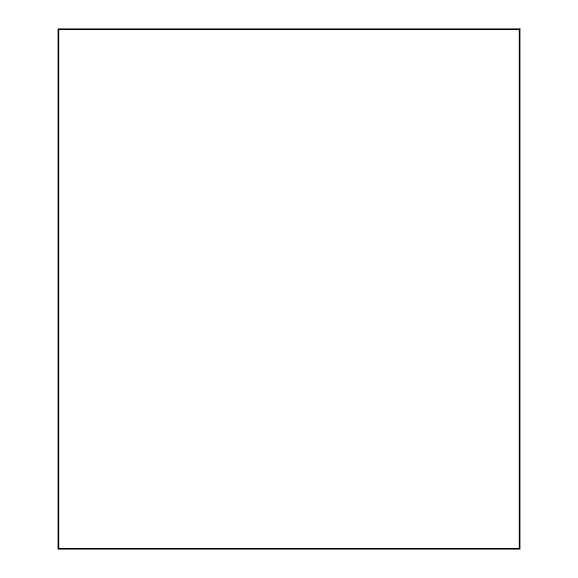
<?xml version="1.0" encoding="UTF-8"?>
<svg xmlns="http://www.w3.org/2000/svg" width="578" height="578" viewBox="0 0 578 578"><rect width="100%" height="100%" fill="white"/><g stroke="black" fill="none" stroke-linecap="round" stroke-linejoin="round"><path stroke-width="0.87" d="M519.933 28.9L58.067 28.9L58.067 549.1L519.933 549.1L519.933 28.9M519.268 29.572L58.732 29.572L58.732 548.428L519.268 548.428L519.268 29.572"/></g></svg>
